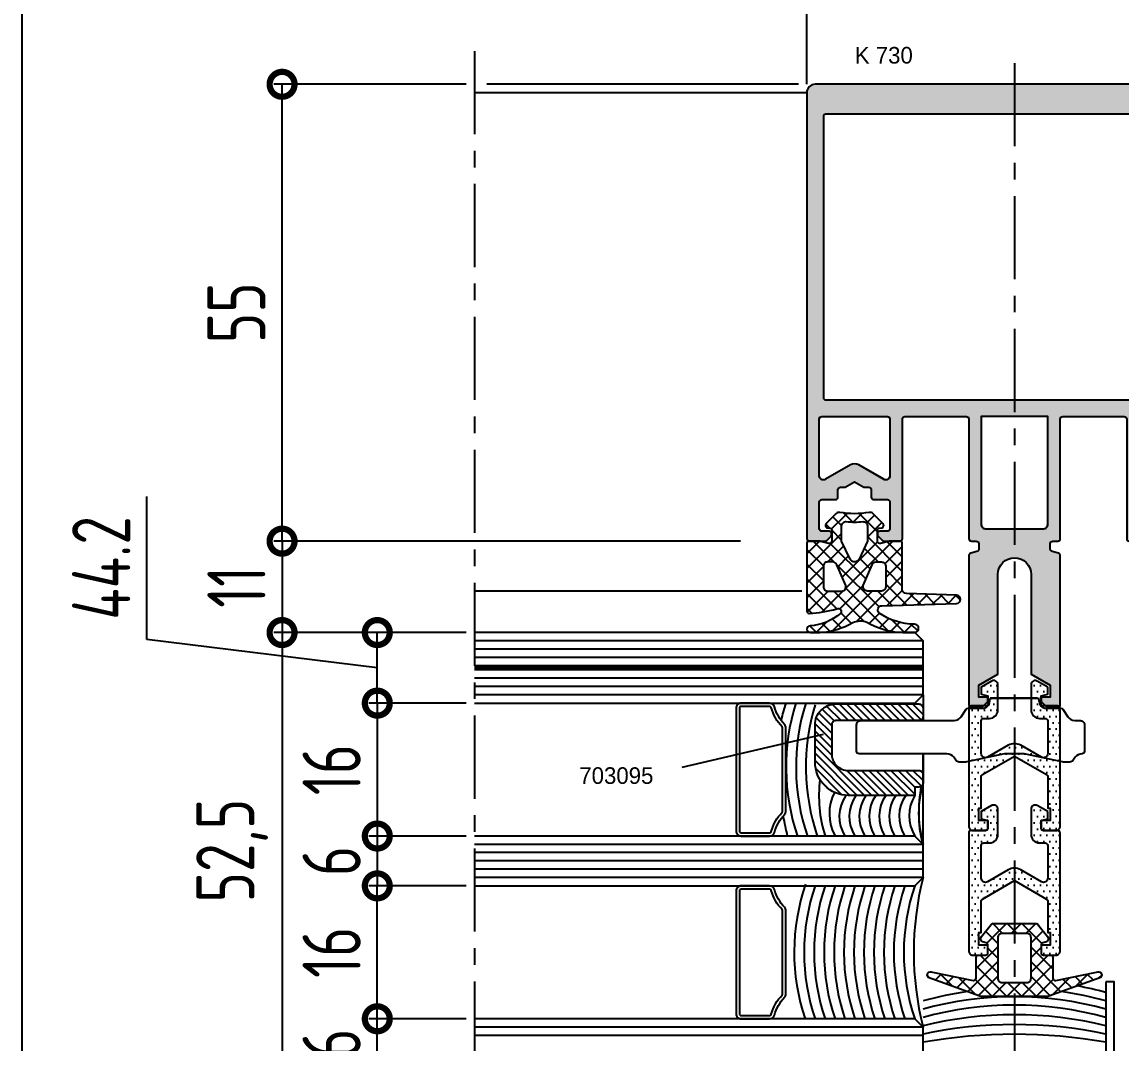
# Model space of a CAD drawing. Extents: x -207922 to -189609, y 24831 to 30124.
# Drawn here: x -207922.2 to -207789.8, y 28897.6 to 29020.5 of the extents above; entities that cross this region are included whole.
import ezdxf
from ezdxf.enums import TextEntityAlignment as Align

# ---------------------------------------------------------------- set-up
doc = ezdxf.new("R2010")
doc.units = 0
doc.header["$LTSCALE"] = 8
for name, pattern in [('CENTER', [2, 1.25, -0.25, 0.25, -0.25]), ('FOLIE', [1.6, 0.8, -0.8]), ('HIDDEN', [0.375, 0.25, -0.125])]:
    doc.linetypes.add(name, pattern=pattern)
doc.layers.get('0').update_dxf_attribs({"linetype": 'CONTINUOUS'})
doc.layers.get('DEFPOINTS').update_dxf_attribs({"linetype": 'CONTINUOUS'})
for name, color, linetype in [('ACCESSORI', 200, 'CONTINUOUS'), ('ASSI', 1, 'CENTER'), ('CONST35', 7, 'CONTINUOUS'), ('CONST50', 7, 'CONTINUOUS'), ('FILL', 253, 'CONTINUOUS'), ('FINE', 7, 'CONTINUOUS'), ('GOMMA', 3, 'CONTINUOUS'), ('GROSSA', 4, 'CONTINUOUS'), ('MARCHIO', 7, 'CONTINUOUS'), ('NASC', 7, 'HIDDEN'), ('QUOTE', 254, 'CONTINUOUS'), ('testo', 7, 'CONTINUOUS'), ('TRATTEGGI', 140, 'CONTINUOUS'), ('VETRO', 6, 'CONTINUOUS')]:
    doc.layers.add(name, color=color, linetype=linetype)
doc.styles.add('GEN1', font='geniso.shx', dxfattribs={"width": 0.8})
doc.dimstyles.new('LE2', dxfattribs={"dimscale": 2, "dimtxt": 3.5, "dimasz": 3, "dimexe": 0.5, "dimexo": 0.5, "dimgap": 1, "dimtad": 1, "dimdec": 1, "dimrnd": 0.05, "dimzin": 12, "dimtxsty": 'GEN1', "dimblk": 'DOTSMALL', "dimcen": -3, "dimclrd": 1, "dimclre": 1, "dimclrt": 2, "dimadec": 1, "dimazin": 0, "dimtfac": 1, "dimtdec": 1, "dimtmove": 0, "dimatfit": 3, "dimldrblk": 'DOTSMALL', "dimfxl": 1, "dimtvp": 4, "dimtolj": 1, "dimtzin": 12, "dimarcsym": 0})

# ---------------------------------------------------------------- blocks, each defined once
blk = doc.blocks.new('_DotSmall')
at = {"color": 0, "const_width": 0.5}
blk.add_lwpolyline([(-0.0625, 0, 1), (0.0625, 0, 1)], format="xyb", close=True, dxfattribs=at)
blk = doc.blocks.new('*D4')
at = {"color": 1, "lineweight": -2, "ltscale": 0.2, "transparency": 16777216}
for p, q in [((-207835.69, 28957.97), (-207891.88, 28957.97)), ((-207890.88, 28957.97), (-207890.88, 28946.97)), ((-207868.73, 28946.97), (-207891.88, 28946.97))]:
    blk.add_line(p, q, dxfattribs=at)
at = {"layer": 'DEFPOINTS', "color": 0, "ltscale": 0.2, "transparency": 16777216}
for p in [(-207834.69, 28957.97), (-207890.88, 28946.97), (-207867.73, 28946.97)]:
    blk.add_point(p, dxfattribs=at)
at = {"color": 1, "lineweight": -2, "ltscale": 0.2, "transparency": 16777216, "xscale": 6, "yscale": 6, "zscale": 6}
for p, rotation in [((-207890.88, 28957.97), 90), ((-207890.88, 28946.97), 270)]:
    blk.add_blockref('_DotSmall', p, dxfattribs=dict(at, rotation=rotation))
at = {"color": 2, "ltscale": 0.2, "transparency": 16777216, "insert": (-207896.38, 28952.47), "char_height": 7, "attachment_point": 5, "rotation": 90, "style": 'GEN1'}
blk.add_mtext('\\A1;11', dxfattribs=at)
blk = doc.blocks.new('*D5')
at = {"color": 1, "lineweight": -2, "ltscale": 0.2, "transparency": 16777216}
for p, q in [((-207868.73, 28946.97), (-207891.88, 28946.97)), ((-207890.88, 28946.97), (-207890.88, 28894.47)), ((-207868.73, 28894.47), (-207891.88, 28894.47))]:
    blk.add_line(p, q, dxfattribs=at)
at = {"layer": 'DEFPOINTS', "color": 0, "ltscale": 0.2, "transparency": 16777216}
for p in [(-207867.73, 28946.97), (-207890.88, 28894.47), (-207867.73, 28894.47)]:
    blk.add_point(p, dxfattribs=at)
at = {"color": 1, "lineweight": -2, "ltscale": 0.2, "transparency": 16777216, "xscale": 6, "yscale": 6, "zscale": 6}
for p, rotation in [((-207890.88, 28946.97), 90), ((-207890.88, 28894.47), 270)]:
    blk.add_blockref('_DotSmall', p, dxfattribs=dict(at, rotation=rotation))
at = {"color": 2, "ltscale": 0.2, "transparency": 16777216, "insert": (-207896.9, 28920.72), "char_height": 7, "attachment_point": 5, "rotation": 90, "style": 'GEN1'}
blk.add_mtext('\\A1;52,5', dxfattribs=at)
blk = doc.blocks.new('*D6')
at = {"color": 1, "lineweight": -2, "ltscale": 0.2, "transparency": 16777216}
for p, q in [((-207868.73, 28938.47), (-207880.42, 28938.47)), ((-207879.42, 28938.47), (-207879.42, 28922.47)), ((-207868.73, 28922.47), (-207880.42, 28922.47))]:
    blk.add_line(p, q, dxfattribs=at)
at = {"layer": 'DEFPOINTS', "color": 0, "ltscale": 0.2, "transparency": 16777216}
for p in [(-207867.73, 28938.47), (-207879.42, 28922.47), (-207867.73, 28922.47)]:
    blk.add_point(p, dxfattribs=at)
at = {"color": 1, "lineweight": -2, "ltscale": 0.2, "transparency": 16777216, "xscale": 6, "yscale": 6, "zscale": 6}
for p, rotation in [((-207879.42, 28938.47), 90), ((-207879.42, 28922.47), 270)]:
    blk.add_blockref('_DotSmall', p, dxfattribs=dict(at, rotation=rotation))
at = {"color": 2, "ltscale": 0.2, "transparency": 16777216, "insert": (-207884.92, 28930.47), "char_height": 7, "attachment_point": 5, "rotation": 90, "style": 'GEN1'}
blk.add_mtext('\\A1;16', dxfattribs=at)
blk = doc.blocks.new('*D7')
at = {"color": 1, "lineweight": -2, "ltscale": 0.2, "transparency": 16777216}
for p, q in [((-207868.73, 28922.47), (-207880.42, 28922.47)), ((-207879.42, 28922.47), (-207879.42, 28916.47)), ((-207868.73, 28916.47), (-207880.42, 28916.47))]:
    blk.add_line(p, q, dxfattribs=at)
at = {"layer": 'DEFPOINTS', "color": 0, "ltscale": 0.2, "transparency": 16777216}
for p in [(-207867.73, 28922.47), (-207879.42, 28916.47), (-207867.73, 28916.47)]:
    blk.add_point(p, dxfattribs=at)
at = {"color": 1, "lineweight": -2, "ltscale": 0.2, "transparency": 16777216, "xscale": 6, "yscale": 6, "zscale": 6}
for p, rotation in [((-207879.42, 28922.47), 90), ((-207879.42, 28916.47), 270)]:
    blk.add_blockref('_DotSmall', p, dxfattribs=dict(at, rotation=rotation))
at = {"color": 2, "ltscale": 0.2, "transparency": 16777216, "insert": (-207884.92, 28919.47), "char_height": 7, "attachment_point": 5, "rotation": 90, "style": 'GEN1'}
blk.add_mtext('\\A1;6', dxfattribs=at)
blk = doc.blocks.new('*D8')
at = {"color": 1, "lineweight": -2, "ltscale": 0.2, "transparency": 16777216}
for p, q in [((-207868.73, 28916.47), (-207880.42, 28916.47)), ((-207879.42, 28900.47), (-207879.42, 28916.47)), ((-207868.73, 28900.47), (-207880.42, 28900.47))]:
    blk.add_line(p, q, dxfattribs=at)
at = {"layer": 'DEFPOINTS', "color": 0, "ltscale": 0.2, "transparency": 16777216}
for p in [(-207879.42, 28916.47), (-207867.73, 28916.47), (-207867.73, 28900.47)]:
    blk.add_point(p, dxfattribs=at)
at = {"color": 1, "lineweight": -2, "ltscale": 0.2, "transparency": 16777216, "xscale": 6, "yscale": 6, "zscale": 6}
for p, rotation in [((-207879.42, 28916.47), 90), ((-207879.42, 28900.47), 270)]:
    blk.add_blockref('_DotSmall', p, dxfattribs=dict(at, rotation=rotation))
at = {"color": 2, "ltscale": 0.2, "transparency": 16777216, "insert": (-207884.92, 28908.47), "char_height": 7, "attachment_point": 5, "rotation": 90, "style": 'GEN1'}
blk.add_mtext('\\A1;16', dxfattribs=at)
blk = doc.blocks.new('*D9')
at = {"color": 1, "lineweight": -2, "ltscale": 0.2, "transparency": 16777216}
for p, q in [((-207868.73, 28900.47), (-207880.42, 28900.47)), ((-207879.42, 28894.47), (-207879.42, 28900.47)), ((-207868.73, 28894.47), (-207880.42, 28894.47))]:
    blk.add_line(p, q, dxfattribs=at)
at = {"layer": 'DEFPOINTS', "color": 0, "ltscale": 0.2, "transparency": 16777216}
for p in [(-207879.42, 28900.47), (-207867.73, 28900.47), (-207867.73, 28894.47)]:
    blk.add_point(p, dxfattribs=at)
at = {"color": 1, "lineweight": -2, "ltscale": 0.2, "transparency": 16777216, "xscale": 6, "yscale": 6, "zscale": 6}
for p, rotation in [((-207879.42, 28900.47), 90), ((-207879.42, 28894.47), 270)]:
    blk.add_blockref('_DotSmall', p, dxfattribs=dict(at, rotation=rotation))
at = {"color": 2, "ltscale": 0.2, "transparency": 16777216, "insert": (-207884.92, 28897.47), "char_height": 7, "attachment_point": 5, "rotation": 90, "style": 'GEN1'}
blk.add_mtext('\\A1;6', dxfattribs=at)
blk = doc.blocks.new('*D3')
at = {"color": 1, "lineweight": -2, "ltscale": 0.2, "transparency": 16777216}
for p, q in [((-207868.73, 29012.97), (-207891.88, 29012.97)), ((-207890.88, 28957.97), (-207890.88, 29012.97)), ((-207868.73, 28957.97), (-207891.88, 28957.97))]:
    blk.add_line(p, q, dxfattribs=at)
at = {"layer": 'DEFPOINTS', "color": 0, "ltscale": 0.2, "transparency": 16777216}
for p in [(-207890.88, 29012.97), (-207867.73, 29012.97), (-207867.73, 28957.97)]:
    blk.add_point(p, dxfattribs=at)
at = {"color": 1, "lineweight": -2, "ltscale": 0.2, "transparency": 16777216, "xscale": 6, "yscale": 6, "zscale": 6}
for p, rotation in [((-207890.88, 29012.97), 90), ((-207890.88, 28957.97), 270)]:
    blk.add_blockref('_DotSmall', p, dxfattribs=dict(at, rotation=rotation))
at = {"color": 2, "ltscale": 0.2, "transparency": 16777216, "insert": (-207896.38, 28985.47), "char_height": 7, "attachment_point": 5, "rotation": 90, "style": 'GEN1'}
blk.add_mtext('\\A1;55', dxfattribs=at)
blk = doc.blocks.new('*D22')
at = {"color": 1, "lineweight": -2, "ltscale": 0.2, "transparency": 16777216}
for p, q in [((-207907.15, 28946.14), (-207907.15, 28963.36)), ((-207879.42, 28938.47), (-207879.42, 28946.97)), ((-207879.42, 28942.72), (-207907.15, 28946.14)), ((-207868.73, 28938.47), (-207880.42, 28938.47))]:
    blk.add_line(p, q, dxfattribs=at)
at = {"layer": 'DEFPOINTS', "color": 0, "ltscale": 0.2, "transparency": 16777216}
for p in [(-207879.42, 28946.97), (-207879.42, 28946.97), (-207867.73, 28938.47)]:
    blk.add_point(p, dxfattribs=at)
at = {"color": 1, "lineweight": -2, "ltscale": 0.2, "transparency": 16777216, "xscale": 6, "yscale": 6, "zscale": 6}
for p, rotation in [((-207879.42, 28946.97), 90), ((-207879.42, 28938.47), 270)]:
    blk.add_blockref('_DotSmall', p, dxfattribs=dict(at, rotation=rotation))
at = {"color": 2, "ltscale": 0.2, "transparency": 16777216, "insert": (-207912.65, 28954.75), "char_height": 7, "attachment_point": 5, "rotation": 90, "style": 'GEN1'}
blk.add_mtext('\\A1;44.2', dxfattribs=at)
blk = doc.blocks.new('*D28')
at = {"color": 1, "lineweight": -2, "ltscale": 0.2, "transparency": 16777216}
for p, q in [((-207827.73, 29012.97), (-207827.73, 29030.94)), ((-207777.73, 29012.97), (-207777.73, 29030.94)), ((-207827.73, 29029.94), (-207777.73, 29029.94))]:
    blk.add_line(p, q, dxfattribs=at)
at = {"layer": 'DEFPOINTS', "color": 0, "ltscale": 0.2, "transparency": 16777216}
for p in [(-207777.73, 29029.94), (-207827.73, 29011.97), (-207777.73, 29011.97)]:
    blk.add_point(p, dxfattribs=at)
at = {"color": 1, "lineweight": -2, "ltscale": 0.2, "transparency": 16777216, "xscale": 6, "yscale": 6, "zscale": 6, "rotation": 180}
blk.add_blockref('_DotSmall', (-207827.73, 29029.94), dxfattribs=at)
at = {"color": 1, "lineweight": -2, "ltscale": 0.2, "transparency": 16777216, "xscale": 6, "yscale": 6, "zscale": 6}
blk.add_blockref('_DotSmall', (-207777.73, 29029.94), dxfattribs=at)
at = {"color": 2, "ltscale": 0.2, "transparency": 16777216, "insert": (-207802.73, 29035.44), "char_height": 7, "attachment_point": 5, "style": 'GEN1'}
blk.add_mtext('\\A1;50', dxfattribs=at)
blk = doc.blocks.new('ALUK K730')
at = {"layer": 'FILL'}
h = blk.add_hatch(color=256, dxfattribs=at)
h.paths.add_polyline_path([(85.51, 243.55, 0.414214), (85.21, 243.85), (83.34, 243.85, 0.198912), (83.12, 243.76), (82.6, 243.23, 0.232025), (82.51, 242.98, 0.451788), (82.81, 242.65), (83.71, 242.65, -0.414214), (84.01, 242.35), (84.01, 239.15, -0.414214), (83.71, 238.85), (82.06, 238.85, 0.414214), (81.76, 238.55), (81.76, 237.65, -0.414214), (81.46, 237.35), (80.9, 237.35), (79.76, 236.69), (78.63, 237.35), (78.06, 237.35, -0.414214), (77.76, 237.65), (77.76, 238.55, 0.414214), (77.46, 238.85), (75.81, 238.85, -0.414214), (75.51, 239.15), (75.51, 242.35, -0.414214), (75.81, 242.65), (76.71, 242.65, 0.451788), (77.01, 242.98, 0.232025), (76.92, 243.23), (76.4, 243.76, 0.198912), (76.19, 243.85), (74.31, 243.85, 0.414214), (74.01, 243.55), (74.01, 229.15, -0.414214), (73.71, 228.85), (66.31, 228.85, -0.414214), (66.01, 229.15), (66.01, 243.55, 0.414214), (65.71, 243.85), (65.11, 243.85, -0.414214), (64.81, 244.15), (64.81, 244.8, -0.339454), (65.03, 245.09), (65.79, 245.29, 0.339454), (66.01, 245.58), (66.01, 263.55, 0.414214), (65.71, 263.85), (64.41, 263.85), (63.71, 263.15), (63.71, 262.65), (64.81, 262.65), (64.81, 261.18), (62.51, 259.85), (62.51, 247.85, -1), (58.51, 247.85), (58.51, 259.85), (56.21, 261.18), (56.21, 262.65), (57.31, 262.65), (57.31, 263.15), (56.61, 263.85), (55.31, 263.85, 0.414214), (55.01, 263.55), (55.01, 245.58, 0.339454), (55.23, 245.29), (55.99, 245.09, -0.339454), (56.21, 244.8), (56.21, 244.65), (56.21, 244.15, -0.414214), (55.91, 243.85), (55.31, 243.85, 0.414214), (55.01, 243.55), (55.01, 229.15, -0.414214), (54.71, 228.85), (47.31, 228.85, -0.414214), (47.01, 229.15), (47.01, 243.55, 0.414214), (46.71, 243.85), (44.84, 243.85, 0.198912), (44.62, 243.76), (44.1, 243.23, 0.232025), (44.01, 242.98, 0.451788), (44.31, 242.65), (45.21, 242.65, -0.414214), (45.51, 242.35), (45.51, 239.15, -0.414214), (45.21, 238.85), (43.56, 238.85, 0.414214), (43.26, 238.55), (43.26, 237.65, -0.414214), (42.96, 237.35), (42.4, 237.35), (41.26, 236.69), (40.13, 237.35), (39.56, 237.35, -0.414214), (39.26, 237.65), (39.26, 238.55, 0.414214), (38.96, 238.85), (37.31, 238.85, -0.414214), (37.01, 239.15), (37.01, 242.35, -0.414214), (37.31, 242.65), (38.21, 242.65, 0.451788), (38.51, 242.98, 0.232025), (38.42, 243.23), (37.9, 243.76, 0.198912), (37.69, 243.85), (35.81, 243.85, 0.414214), (35.51, 243.55), (35.51, 189.85, 0.414214), (36.51, 188.85), (84.51, 188.85, 0.414214), (85.51, 189.85)])
h.paths.add_polyline_path([(83.21, 226.85, -0.414214), (83.51, 226.55), (83.51, 192.75, -0.414214), (83.21, 192.45), (37.81, 192.45, -0.414214), (37.51, 192.75), (37.51, 226.55, -0.414214), (37.81, 226.85)], flags=16)
h.paths.add_polyline_path([(64.51, 228.85), (56.51, 228.85), (56.51, 241.85, -0.414214), (57.01, 242.35), (64.01, 242.35, -0.414214), (64.51, 241.85)], flags=16)
h.paths.add_polyline_path([(75.51, 229.15), (75.51, 235.97, -0.57735), (76.26, 236.4), (79.26, 234.67, 0.267949), (80.26, 234.67), (83.26, 236.4, -0.57735), (84.01, 235.97), (84.01, 229.15, -0.414214), (83.71, 228.85), (75.81, 228.85, -0.414214)], flags=16)
h.paths.add_polyline_path([(45.51, 229.15, -0.414214), (45.21, 228.85), (37.31, 228.85, -0.414214), (37.01, 229.15), (37.01, 235.97, -0.57735), (37.76, 236.4), (40.76, 234.67, 0.267949), (41.76, 234.67), (44.76, 236.4, -0.57735), (45.51, 235.97)], flags=16)
at = {"layer": 'GROSSA'}
for points in [[(75.81, 242.65), (76.71, 242.65, 0.414214), (77.01, 242.95), (77.01, 243.02, 0.198912), (76.92, 243.23), (76.4, 243.76, 0.198912), (76.19, 243.85), (74.31, 243.85, 0.414214), (74.01, 243.55), (74.01, 229.15, -0.414214), (73.71, 228.85), (66.31, 228.85, -0.414214), (66.01, 229.15), (66.01, 243.55, 0.414214), (65.71, 243.85), (65.11, 243.85, -0.414214), (64.81, 244.15), (64.81, 244.8, -0.339454), (65.03, 245.09), (65.79, 245.29, 0.339454), (66.01, 245.58), (66.01, 263.55, 0.414214), (65.71, 263.85), (64.41, 263.85), (63.71, 263.15), (63.71, 262.65), (64.81, 262.65), (64.81, 261.18), (62.51, 259.85), (62.51, 247.85, -1), (58.51, 247.85), (58.51, 259.85), (56.21, 261.18), (56.21, 262.65), (57.31, 262.65), (57.31, 263.15), (56.61, 263.85), (55.31, 263.85, 0.414214), (55.01, 263.55), (55.01, 245.58, 0.339454), (55.23, 245.29), (55.99, 245.09, -0.339454), (56.21, 244.8), (56.21, 244.65), (56.21, 244.15, -0.414214), (55.91, 243.85), (55.31, 243.85, 0.414214), (55.01, 243.55), (55.01, 229.15, -0.414214), (54.71, 228.85), (47.31, 228.85, -0.414214), (47.01, 229.15), (47.01, 243.55, 0.414214), (46.71, 243.85), (44.84, 243.85, 0.198912), (44.62, 243.76), (44.1, 243.23, 0.198912), (44.01, 243.02), (44.01, 242.95, 0.414214), (44.31, 242.65), (45.21, 242.65, -0.414214), (45.51, 242.35), (45.51, 239.15, -0.414214), (45.21, 238.85), (43.56, 238.85, 0.414214), (43.26, 238.55), (43.26, 237.65, -0.414214), (42.96, 237.35), (42.4, 237.35), (41.26, 236.69), (40.13, 237.35), (39.56, 237.35, -0.414214), (39.26, 237.65), (39.26, 238.55, 0.414214), (38.96, 238.85), (37.31, 238.85, -0.414214), (37.01, 239.15), (37.01, 242.35, -0.414214), (37.31, 242.65), (38.21, 242.65, 0.414214), (38.51, 242.95), (38.51, 243.02, 0.198912), (38.42, 243.23), (37.9, 243.76, 0.198912), (37.69, 243.85), (35.81, 243.85, 0.414214), (35.51, 243.55), (35.51, 189.85, 0.414214), (36.51, 188.85), (84.51, 188.85, 0.414214), (85.51, 189.85), (85.51, 243.55, 0.414214), (85.21, 243.85), (83.34, 243.85, 0.198912), (83.12, 243.76), (82.6, 243.23, 0.198912), (82.51, 243.02), (82.51, 242.95, 0.414214), (82.81, 242.65), (83.71, 242.65, -0.414214), (84.01, 242.35), (84.01, 239.15, -0.414214), (83.71, 238.85), (82.06, 238.85, 0.414214), (81.76, 238.55), (81.76, 237.65, -0.414214), (81.46, 237.35), (80.9, 237.35), (79.76, 236.69), (78.63, 237.35), (78.06, 237.35, -0.414214), (77.76, 237.65), (77.76, 238.55, 0.414214), (77.46, 238.85), (75.81, 238.85, -0.414214), (75.51, 239.15), (75.51, 242.35, -0.414214)], [(56.51, 241.85), (56.51, 228.85), (64.51, 228.85), (64.51, 241.85, 0.414214), (64.01, 242.35), (57.01, 242.35, 0.414214)], [(41.76, 234.67, -0.267949), (40.76, 234.67), (37.76, 236.4, 0.57735), (37.01, 235.97), (37.01, 229.15, 0.414214), (37.31, 228.85), (45.21, 228.85, 0.414214), (45.51, 229.15), (45.51, 235.97, 0.57735), (44.76, 236.4)], [(84.01, 235.97), (84.01, 229.15, -0.414214), (83.71, 228.85), (75.81, 228.85, -0.414214), (75.51, 229.15), (75.51, 235.97, -0.57735), (76.26, 236.4), (79.26, 234.67, 0.267949), (80.26, 234.67), (83.26, 236.4, -0.57735)], [(83.51, 226.55, 0.414214), (83.21, 226.85), (37.81, 226.85, 0.414214), (37.51, 226.55), (37.51, 192.75, 0.414214), (37.81, 192.45), (83.21, 192.45, 0.414214), (83.51, 192.75)]]:
    blk.add_lwpolyline(points, format="xyb", close=True, dxfattribs=at)

msp = doc.modelspace()

# ---------------------------------------------------------------- hatches: boundary and pattern name
at = {"layer": 'FILL'}
h = msp.add_hatch(dxfattribs=at)
h.set_pattern_fill('ANSI37', color=137, scale=10, style=0)
h.set_pattern_definition([(45, (-207971.5386, 28726.0243), (-0.8838835, 0.8838835), []), (135, (-207971.5386, 28726.0243), (-0.8838835, -0.8838835), [])])
h.paths.add_polyline_path([(-207809.71, 28951.47), (-207815.74, 28951.66, -0.405243), (-207816.23, 28952.16), (-207816.23, 28957.67, 0.414214), (-207816.53, 28957.97), (-207817.77, 28957.97), (-207818.85, 28957.68, -0.493145), (-207819.23, 28957.97), (-207819.23, 28959.35, -0.388879), (-207819.04, 28959.55), (-207818.75, 28959.57, 0.63707), (-207818.56, 28960.09), (-207819.77, 28961.29, 0.24542), (-207820.21, 28961.43, -0.08886), (-207823.74, 28961.43, 0.24542), (-207824.18, 28961.29), (-207825.39, 28960.09, 0.63707), (-207825.2, 28959.57), (-207824.91, 28959.55, -0.388879), (-207824.73, 28959.35), (-207824.73, 28957.97, -0.493145), (-207825.1, 28957.68), (-207826.15, 28957.96, 0.065543), (-207826.22, 28957.97), (-207827.43, 28957.97, 0.414214), (-207827.73, 28957.67), (-207827.73, 28949.58, 0.414214), (-207827.43, 28949.28, 0.053127), (-207824.12, 28949.82, -0.790488), (-207823.64, 28949.31, -0.167063), (-207827.38, 28947.77, 0.938571), (-207827.33, 28946.97), (-207826.62, 28946.97, 0.117657), (-207822.64, 28947.94), (-207822.18, 28948.16, -0.221838), (-207820.49, 28948.22), (-207820.07, 28947.97, 0.100193), (-207816.16, 28946.97), (-207814.76, 28946.97, 0.98855), (-207814.75, 28947.97, -0.149453), (-207819.01, 28949.32, -0.675619), (-207818.69, 28950.2), (-207809.71, 28950.47, 0.969739)])
h.paths.add_polyline_path([(-207820.92, 28952.62), (-207819.84, 28955.12, -0.32883), (-207819.36, 28955.47), (-207818.73, 28955.47, -0.414214), (-207818.23, 28954.97), (-207818.23, 28952.47, -0.414214), (-207818.73, 28951.97), (-207820.44, 28951.97, -0.505083)], flags=16)
h.paths.add_polyline_path([(-207823.51, 28951.97), (-207825.23, 28951.97, -0.414214), (-207825.73, 28952.47), (-207825.73, 28954.97, -0.414214), (-207825.23, 28955.47), (-207824.59, 28955.47, -0.32883), (-207824.11, 28955.12), (-207823.03, 28952.62, -0.505083)], flags=16)
h.paths.add_polyline_path([(-207822.52, 28955.81), (-207823.53, 28957.97), (-207823.53, 28959.82, -0.441009), (-207822.98, 28960.32, 0.045337), (-207820.97, 28960.32, -0.441009), (-207820.43, 28959.82), (-207820.43, 28957.97), (-207821.43, 28955.81, -0.63707)], flags=16)
h = msp.add_hatch(dxfattribs=at)
h.set_pattern_fill('DOTS', color=2, scale=12, style=0)
h.set_pattern_definition([(360, (-207949.5887, 29081.61035), (0.375, 0.75), [0, -0.75])])
edge = h.paths.add_edge_path()
edge.add_line((-207798.73, 28940.41), (-207799.98, 28941.13))
edge.add_arc((-207800.23, 28940.7), 0.5, 60, 180)
edge.add_line((-207800.73, 28940.7), (-207800.73, 28937.64))
edge.add_arc((-207799.73, 28937.64), 1, 180, 270)
edge.add_line((-207799.73, 28936.64), (-207799.03, 28936.64))
edge.add_arc((-207799.03, 28936.34), 0.3, 0, 90, ccw=False)
edge.add_line((-207798.73, 28936.34), (-207798.73, 28932.39))
edge.add_arc((-207799.23, 28932.39), 0.5, -120, 0, ccw=False)
edge.add_line((-207799.48, 28931.96), (-207801.98, 28933.4))
edge.add_arc((-207802.73, 28932.1), 1.5, 60, 120)
edge.add_line((-207803.48, 28933.4), (-207805.98, 28931.96))
edge.add_arc((-207806.23, 28932.39), 0.5, 180, 300, ccw=False)
edge.add_line((-207806.73, 28932.39), (-207806.73, 28936.34))
edge.add_arc((-207806.43, 28936.34), 0.3, 90, 180, ccw=False)
edge.add_line((-207806.43, 28936.64), (-207805.73, 28936.64))
edge.add_arc((-207805.73, 28937.64), 1, 270, 360)
edge.add_line((-207804.73, 28937.64), (-207804.73, 28940.7))
edge.add_arc((-207805.23, 28940.7), 0.5, 0, 120)
edge.add_line((-207805.48, 28941.13), (-207806.73, 28940.41))
edge.add_line((-207806.73, 28940.41), (-207806.73, 28939.55))
edge.add_line((-207806.73, 28939.55), (-207805.93, 28939.34))
edge.add_line((-207805.93, 28939.34), (-207805.93, 28938.44))
edge.add_arc((-207806.23, 28938.44), 0.3, -90, 0, ccw=False)
edge.add_line((-207806.23, 28938.14), (-207807.93, 28938.14))
edge.add_arc((-207807.93, 28937.84), 0.3, 90, 180)
edge.add_line((-207808.23, 28937.84), (-207808.23, 28923.64))
edge.add_arc((-207807.73, 28923.64), 0.5, 180, 270)
edge.add_line((-207807.73, 28923.14), (-207806.23, 28923.14))
edge.add_arc((-207806.23, 28923.44), 0.3, 270, 360)
edge.add_line((-207805.93, 28923.44), (-207805.93, 28924.34))
edge.add_line((-207805.93, 28924.34), (-207807.03, 28924.34))
edge.add_line((-207807.03, 28924.34), (-207807.03, 28925.84))
edge.add_line((-207807.03, 28925.84), (-207806.73, 28925.84))
edge.add_line((-207806.73, 28925.84), (-207806.73, 28929.62))
edge.add_arc((-207806.43, 28929.62), 0.3, 120, 180, ccw=False)
edge.add_line((-207806.58, 28929.88), (-207802.73, 28932.1))
edge.add_line((-207802.73, 28932.1), (-207798.88, 28929.88))
edge.add_arc((-207799.03, 28929.62), 0.3, 0, 60, ccw=False)
edge.add_line((-207798.73, 28929.62), (-207798.73, 28925.84))
edge.add_line((-207798.73, 28925.84), (-207798.43, 28925.84))
edge.add_line((-207798.43, 28925.84), (-207798.43, 28924.34))
edge.add_line((-207798.43, 28924.34), (-207799.53, 28924.34))
edge.add_line((-207799.53, 28924.34), (-207799.53, 28923.44))
edge.add_arc((-207799.23, 28923.44), 0.3, 180, 270)
edge.add_line((-207799.23, 28923.14), (-207797.73, 28923.14))
edge.add_arc((-207797.73, 28923.64), 0.5, 270, 360)
edge.add_line((-207797.23, 28923.64), (-207797.23, 28937.84))
edge.add_arc((-207797.53, 28937.84), 0.3, 0, 90)
edge.add_line((-207797.53, 28938.14), (-207799.23, 28938.14))
edge.add_arc((-207799.23, 28938.44), 0.3, 180, 270, ccw=False)
edge.add_line((-207799.53, 28938.44), (-207799.53, 28939.34))
edge.add_line((-207799.53, 28939.34), (-207798.73, 28939.55))
edge.add_line((-207798.73, 28939.55), (-207798.73, 28940.41))
h = msp.add_hatch(dxfattribs=at)
h.set_pattern_fill('DOTS', color=2, scale=12, style=0)
h.set_pattern_definition([(360, (-207949.5887, 29066.56675), (0.375, 0.75), [0, -0.75])])
edge = h.paths.add_edge_path()
edge.add_line((-207798.73, 28925.41), (-207799.98, 28926.13))
edge.add_arc((-207800.23, 28925.7), 0.5, 60, 180)
edge.add_line((-207800.73, 28925.7), (-207800.73, 28922.64))
edge.add_arc((-207799.73, 28922.64), 1, 180, 270)
edge.add_line((-207799.73, 28921.64), (-207799.03, 28921.64))
edge.add_arc((-207799.03, 28921.34), 0.3, 0, 90, ccw=False)
edge.add_line((-207798.73, 28921.34), (-207798.73, 28917.39))
edge.add_arc((-207799.23, 28917.39), 0.5, -120, 0, ccw=False)
edge.add_line((-207799.48, 28916.96), (-207801.98, 28918.4))
edge.add_arc((-207802.73, 28917.1), 1.5, 60, 120)
edge.add_line((-207803.48, 28918.4), (-207805.98, 28916.96))
edge.add_arc((-207806.23, 28917.39), 0.5, 180, 300, ccw=False)
edge.add_line((-207806.73, 28917.39), (-207806.73, 28921.34))
edge.add_arc((-207806.43, 28921.34), 0.3, 90, 180, ccw=False)
edge.add_line((-207806.43, 28921.64), (-207805.73, 28921.64))
edge.add_arc((-207805.73, 28922.64), 1, 270, 360)
edge.add_line((-207804.73, 28922.64), (-207804.73, 28925.7))
edge.add_arc((-207805.23, 28925.7), 0.5, 0, 120)
edge.add_line((-207805.48, 28926.13), (-207806.73, 28925.41))
edge.add_line((-207806.73, 28925.41), (-207806.73, 28924.55))
edge.add_line((-207806.73, 28924.55), (-207805.93, 28924.34))
edge.add_line((-207805.93, 28924.34), (-207805.93, 28923.44))
edge.add_arc((-207806.23, 28923.44), 0.3, -90, 0, ccw=False)
edge.add_line((-207806.23, 28923.14), (-207807.93, 28923.14))
edge.add_arc((-207807.93, 28922.84), 0.3, 90, 180)
edge.add_line((-207808.23, 28922.84), (-207808.23, 28908.64))
edge.add_arc((-207807.73, 28908.64), 0.5, 180, 270)
edge.add_line((-207807.73, 28908.14), (-207806.23, 28908.14))
edge.add_arc((-207806.23, 28908.44), 0.3, 270, 360)
edge.add_line((-207805.93, 28908.44), (-207805.93, 28909.34))
edge.add_line((-207805.93, 28909.34), (-207807.03, 28909.34))
edge.add_line((-207807.03, 28909.34), (-207807.03, 28910.84))
edge.add_line((-207807.03, 28910.84), (-207806.73, 28910.84))
edge.add_line((-207806.73, 28910.84), (-207806.73, 28914.62))
edge.add_arc((-207806.43, 28914.62), 0.3, 120, 180, ccw=False)
edge.add_line((-207806.58, 28914.88), (-207802.73, 28917.1))
edge.add_line((-207802.73, 28917.1), (-207798.88, 28914.88))
edge.add_arc((-207799.03, 28914.62), 0.3, 0, 60, ccw=False)
edge.add_line((-207798.73, 28914.62), (-207798.73, 28910.84))
edge.add_line((-207798.73, 28910.84), (-207798.43, 28910.84))
edge.add_line((-207798.43, 28910.84), (-207798.43, 28909.34))
edge.add_line((-207798.43, 28909.34), (-207799.53, 28909.34))
edge.add_line((-207799.53, 28909.34), (-207799.53, 28908.44))
edge.add_arc((-207799.23, 28908.44), 0.3, 180, 270)
edge.add_line((-207799.23, 28908.14), (-207797.73, 28908.14))
edge.add_arc((-207797.73, 28908.64), 0.5, 270, 360)
edge.add_line((-207797.23, 28908.64), (-207797.23, 28922.84))
edge.add_arc((-207797.53, 28922.84), 0.3, 0, 90)
edge.add_line((-207797.53, 28923.14), (-207799.23, 28923.14))
edge.add_arc((-207799.23, 28923.44), 0.3, 180, 270, ccw=False)
edge.add_line((-207799.53, 28923.44), (-207799.53, 28924.34))
edge.add_line((-207799.53, 28924.34), (-207798.73, 28924.55))
edge.add_line((-207798.73, 28924.55), (-207798.73, 28925.41))
h = msp.add_hatch(dxfattribs=at)
h.set_pattern_fill('ANSI37', color=137, scale=10, style=0)
h.set_pattern_definition([(45, (-207886.7301, 28834.2121), (-0.883883, 0.883883), []), (135, (-207886.7301, 28834.2121), (-0.883883, -0.883883), [])])
edge = h.paths.add_edge_path(flags=16)
edge.add_arc((-207801.23, 28905.33), 0.5, 270, 360)
edge.add_line((-207800.73, 28905.33), (-207800.73, 28910.25))
edge.add_arc((-207801.23, 28910.25), 0.5, 0, 90)
edge.add_line((-207801.23, 28910.75), (-207804.23, 28910.75))
edge.add_arc((-207804.23, 28910.25), 0.5, 90, 180)
edge.add_line((-207804.73, 28910.25), (-207804.73, 28905.33))
edge.add_arc((-207804.23, 28905.33), 0.5, 180, 270)
edge.add_line((-207804.23, 28904.83), (-207801.23, 28904.83))
edge = h.paths.add_edge_path()
edge.add_line((-207806.13, 28909.6), (-207806.56, 28909.75))
edge.add_arc((-207806.47, 28910.03), 0.3, 180, 251.3373, ccw=False)
edge.add_line((-207806.77, 28910.03), (-207806.77, 28910.19))
edge.add_arc((-207806.47, 28910.19), 0.3, 140.4399, 180, ccw=False)
edge.add_line((-207806.7, 28910.38), (-207805.55, 28911.83))
edge.add_arc((-207805.32, 28911.64), 0.3, 90, 140.4399, ccw=False)
edge.add_line((-207805.32, 28911.94), (-207800.13, 28911.94))
edge.add_arc((-207800.13, 28911.64), 0.3, 39.5601, 90, ccw=False)
edge.add_line((-207799.9, 28911.83), (-207798.76, 28910.38))
edge.add_arc((-207798.99, 28910.19), 0.3, 0, 39.5601, ccw=False)
edge.add_line((-207798.69, 28910.19), (-207798.69, 28910.03))
edge.add_arc((-207798.99, 28910.03), 0.3, -71.3373, 0, ccw=False)
edge.add_line((-207798.89, 28909.75), (-207799.32, 28909.6))
edge.add_arc((-207799.23, 28909.32), 0.3, 108.6627, 180)
edge.add_line((-207799.53, 28909.32), (-207799.53, 28908.44))
edge.add_arc((-207799.23, 28908.44), 0.3, 180, 270)
edge.add_line((-207799.23, 28908.14), (-207798.42, 28908.14))
edge.add_arc((-207798.42, 28907.84), 0.3, 0, 90, ccw=False)
edge.add_line((-207798.12, 28907.84), (-207798.12, 28905.38))
edge.add_arc((-207797.82, 28905.38), 0.3, 180, 281.2777)
edge.add_line((-207797.76, 28905.09), (-207792.85, 28906.07))
edge.add_arc((-207792.63, 28905.74), 0.4, -47.1658, 123.8174, ccw=False)
edge.add_line((-207792.35, 28905.44), (-207798.58, 28903.2))
edge.add_arc((-207798.92, 28904.14), 1, 270, 289.8318, ccw=False)
edge.add_line((-207798.92, 28903.14), (-207806.54, 28903.14))
edge.add_arc((-207806.54, 28904.14), 1, 250.1682, 270, ccw=False)
edge.add_line((-207806.88, 28903.2), (-207813.1, 28905.44))
edge.add_arc((-207812.83, 28905.74), 0.4, 56.1826, 227.1658, ccw=False)
edge.add_line((-207812.6, 28906.07), (-207807.7, 28905.09))
edge.add_arc((-207807.64, 28905.38), 0.3, 258.7223, 360)
edge.add_line((-207807.34, 28905.38), (-207807.34, 28907.84))
edge.add_arc((-207807.04, 28907.84), 0.3, 90, 180, ccw=False)
edge.add_line((-207807.04, 28908.14), (-207806.23, 28908.14))
edge.add_arc((-207806.23, 28908.44), 0.3, 270, 360)
edge.add_line((-207805.93, 28908.44), (-207805.93, 28909.32))
edge.add_arc((-207806.23, 28909.32), 0.3, 360, 431.3373)
at = {"layer": 'TRATTEGGI'}
h = msp.add_hatch(dxfattribs=at)
h.set_pattern_fill('ANSI31', color=256, scale=5, angle=90, style=0)
h.set_pattern_definition([(315, (-207595.3747, 29121.803), (0.4419417, 0.4419417), [])])
h.paths.add_polyline_path([(-207822.73, 28930.37, -0.414214), (-207824.73, 28932.37), (-207824.73, 28935.87, -0.414214), (-207824.23, 28936.37), (-207814.23, 28936.37, 0.414214), (-207813.73, 28936.87), (-207813.73, 28937.87, 0.414214), (-207814.23, 28938.37), (-207824.23, 28938.37, 0.414214), (-207826.73, 28935.87), (-207826.73, 28931.37, 0.414214), (-207822.73, 28927.37), (-207814.73, 28927.37), (-207814.73, 28928.37), (-207814.23, 28928.37, 0.414214), (-207813.73, 28928.87), (-207813.73, 28929.87, 0.414214), (-207814.23, 28930.37)])

# ---------------------------------------------------------------- linework, layer by layer
at = {"layer": 'ACCESSORI'}
msp.add_lwpolyline([(-207813.73, 28932.37), (-207813.73, 28928.87, -0.414214), (-207814.23, 28928.37), (-207814.73, 28928.37), (-207814.73, 28927.37), (-207822.73, 28927.37, -0.414214), (-207826.73, 28931.37), (-207826.73, 28935.87, -0.414214), (-207824.23, 28938.37), (-207814.23, 28938.37, -0.414214), (-207813.73, 28937.87), (-207813.73, 28936.87, -0.414214), (-207814.23, 28936.37), (-207824.23, 28936.37, 0.414214), (-207824.73, 28935.87), (-207824.73, 28932.37, 0.414214), (-207822.73, 28930.37), (-207814.23, 28930.37, -0.414214), (-207813.73, 28929.87)], format="xyb", dxfattribs=at)
at = {"layer": 'ASSI'}
for p, q in [((-207867.73, 29016.97), (-207867.73, 28886.37)), ((-207802.73, 29015.52), (-207802.73, 28886.47))]:
    msp.add_line(p, q, dxfattribs=at)
at = {"layer": 'CONST35', "color": 4, "linetype": 'FOLIE', "const_width": 0.5, "flags": 128}
msp.add_lwpolyline([(-207867.73, 28942.72), (-207813.73, 28942.72)], dxfattribs=at)
at = {"layer": 'CONST35', "ltscale": 0.2}
for points in [[(-207867.73, 28942.97), (-207813.73, 28942.97)], [(-207813.73, 28942.47), (-207867.73, 28942.47)]]:
    msp.add_lwpolyline(points, dxfattribs=at)
at = {"layer": 'CONST50', "ltscale": 0.2}
msp.add_lwpolyline([(-207791.72, 28904.92), (-207791.72, 28895.21, 0.414214), (-207790.72, 28894.21), (-207774.73, 28894.21, 0.414214), (-207773.73, 28895.21), (-207773.73, 28951.31), (-207774.73, 28951.31), (-207774.73, 28895.21), (-207790.72, 28895.21), (-207790.72, 28904.92)], format="xyb", close=True, dxfattribs=at)
at = {"layer": 'FINE'}
for p, q in [((-207867.73, 29011.97), (-207827.73, 29011.97)), ((-207813.73, 28921.47), (-207813.73, 28932.37)), ((-207813.73, 28921.47), (-207813.73, 28932.37))]:
    msp.add_line(p, q, dxfattribs=at)
at = {"layer": 'FINE', "color": 2}
msp.add_lwpolyline([(-207800.73, 28939.07), (-207804.73, 28939.07)], dxfattribs=at)
at = {"layer": 'FINE'}
for centre, radius, start, end in [((-207806.99, 28931.02), 24.43, 162.2369, 167.2783), ((-207804.23, 28930.78), 25.99, 162.7823, 198.6328), ((-207803.03, 28930.78), 25.99, 162.7823, 198.6328), ((-207801.81, 28930.78), 26.02, 163.2657, 198.625), ((-207810.01, 28927.3), 16.25, 172.9778, 197.2708), ((-207800.61, 28925.11), 13.65, 163.9959, 195.2506), ((-207798.97, 28925.43), 15.28, 168.5916, 195.0269), ((-207819.46, 28925.15), 5.55, 152.2864, 208.7736), ((-207819.34, 28924.84), 4.47, 145.5048, 212.003), ((-207818.14, 28924.84), 4.47, 145.5048, 212.003), ((-207816.94, 28924.84), 4.47, 145.5048, 212.003), ((-207815.74, 28924.84), 4.47, 145.5048, 212.003), ((-207814.54, 28924.84), 4.47, 145.5048, 212.003), ((-207813.34, 28924.84), 4.47, 145.5048, 212.003), ((-207812.14, 28924.84), 4.47, 145.5048, 212.003), ((-207810.57, 28924.92), 4.82, 149.4844, 210.5156), ((-207782.11, 28933.94), 49.31, 190.6097, 193.4484), ((-207804.4, 28908.48), 24.85, 160.7521, 198.8014), ((-207803.2, 28908.47), 24.85, 161.219, 198.781), ((-207802, 28908.47), 24.85, 161.219, 198.781), ((-207800.8, 28908.47), 24.85, 161.219, 198.781), ((-207799.6, 28908.47), 24.85, 161.219, 198.781), ((-207798.4, 28908.47), 24.85, 161.219, 198.781), ((-207797.2, 28908.47), 24.85, 161.219, 198.781), ((-207796, 28908.47), 24.85, 161.219, 198.781), ((-207794.8, 28908.47), 24.85, 161.219, 198.781), ((-207793.6, 28908.47), 24.85, 161.219, 198.781), ((-207792.4, 28908.47), 24.85, 161.219, 198.781), ((-207791.2, 28908.47), 24.85, 161.219, 198.781), ((-207778.64, 28908.47), 36.22, 165.6129, 194.3871)]:
    msp.add_arc(centre, radius, start, end, dxfattribs=at)
at = {"layer": 'GOMMA'}
for points in [[(-207819.77, 28961.29, 0.24542), (-207820.21, 28961.43, -0.08886), (-207823.74, 28961.43, 0.24542), (-207824.18, 28961.29), (-207825.39, 28960.09, 0.63707), (-207825.2, 28959.57), (-207824.91, 28959.55, -0.388879), (-207824.73, 28959.35), (-207824.73, 28957.97, -0.493145), (-207825.1, 28957.68), (-207826.15, 28957.96, 0.065543), (-207826.22, 28957.97), (-207827.43, 28957.97, 0.414214), (-207827.73, 28957.67), (-207827.73, 28949.58, 0.414214), (-207827.43, 28949.28, 0.053127), (-207824.12, 28949.82, -0.790488), (-207823.64, 28949.31, -0.164969), (-207827.33, 28947.77, 1), (-207827.33, 28946.97), (-207826.68, 28946.97, 0.119467), (-207822.64, 28947.94), (-207822.18, 28948.16, -0.221838), (-207820.49, 28948.22), (-207820.07, 28947.97, 0.100193), (-207816.16, 28946.97), (-207814.76, 28946.97, 1), (-207814.76, 28947.97, -0.149068), (-207819.01, 28949.32, -0.675656), (-207818.69, 28950.2), (-207809.71, 28950.47, 0.969739), (-207809.71, 28951.47), (-207815.74, 28951.66, -0.405243), (-207816.23, 28952.16), (-207816.23, 28957.67, 0.414214), (-207816.53, 28957.97), (-207817.77, 28957.97), (-207818.85, 28957.68, -0.493145), (-207819.23, 28957.97), (-207819.23, 28959.35, -0.388879), (-207819.04, 28959.55), (-207818.75, 28959.57, 0.63707), (-207818.56, 28960.09)], [(-207822.98, 28960.32, 0.045337), (-207820.97, 28960.32, -0.441009), (-207820.43, 28959.82), (-207820.43, 28957.97), (-207821.43, 28955.81, -0.63707), (-207822.52, 28955.81), (-207823.53, 28957.97), (-207823.53, 28959.82, -0.441009)], [(-207824.59, 28955.47), (-207825.23, 28955.47, 0.414214), (-207825.73, 28954.97), (-207825.73, 28952.47, 0.414214), (-207825.23, 28951.97), (-207823.51, 28951.97, 0.505083), (-207823.03, 28952.62), (-207824.11, 28955.12, 0.32883)], [(-207819.36, 28955.47), (-207818.73, 28955.47, -0.414214), (-207818.23, 28954.97), (-207818.23, 28952.47, -0.414214), (-207818.73, 28951.97), (-207820.44, 28951.97, -0.505083), (-207820.92, 28952.62), (-207819.84, 28955.12, -0.32883)], [(-207798.73, 28940.41), (-207799.98, 28941.13, 0.57735), (-207800.73, 28940.7), (-207800.73, 28937.64, 0.414214), (-207799.73, 28936.64), (-207799.03, 28936.64, -0.414214), (-207798.73, 28936.34), (-207798.73, 28932.39, -0.57735), (-207799.48, 28931.96), (-207801.98, 28933.4, 0.267949), (-207803.48, 28933.4), (-207805.98, 28931.96, -0.57735), (-207806.73, 28932.39), (-207806.73, 28936.34, -0.414214), (-207806.43, 28936.64), (-207805.73, 28936.64, 0.414214), (-207804.73, 28937.64), (-207804.73, 28940.7, 0.57735), (-207805.48, 28941.13), (-207806.73, 28940.41), (-207806.73, 28939.55), (-207805.93, 28939.34), (-207805.93, 28938.44, -0.414214), (-207806.23, 28938.14), (-207807.93, 28938.14, 0.414214), (-207808.23, 28937.84), (-207808.23, 28923.64, 0.414214), (-207807.73, 28923.14), (-207806.23, 28923.14, 0.414214), (-207805.93, 28923.44), (-207805.93, 28924.34), (-207807.03, 28924.34), (-207807.03, 28925.84), (-207806.73, 28925.84), (-207806.73, 28929.62, -0.267949), (-207806.58, 28929.88), (-207802.73, 28932.1), (-207798.88, 28929.88, -0.267949), (-207798.73, 28929.62), (-207798.73, 28925.84), (-207798.43, 28925.84), (-207798.43, 28924.34), (-207799.53, 28924.34), (-207799.53, 28923.44, 0.414214), (-207799.23, 28923.14), (-207797.73, 28923.14, 0.414214), (-207797.23, 28923.64), (-207797.23, 28937.84, 0.414214), (-207797.53, 28938.14), (-207799.23, 28938.14, -0.414214), (-207799.53, 28938.44), (-207799.53, 28939.34), (-207798.73, 28939.55)], [(-207798.73, 28925.41), (-207799.98, 28926.13, 0.57735), (-207800.73, 28925.7), (-207800.73, 28922.64, 0.414214), (-207799.73, 28921.64), (-207799.03, 28921.64, -0.414214), (-207798.73, 28921.34), (-207798.73, 28917.39, -0.57735), (-207799.48, 28916.96), (-207801.98, 28918.4, 0.267949), (-207803.48, 28918.4), (-207805.98, 28916.96, -0.57735), (-207806.73, 28917.39), (-207806.73, 28921.34, -0.414214), (-207806.43, 28921.64), (-207805.73, 28921.64, 0.414214), (-207804.73, 28922.64), (-207804.73, 28925.7, 0.57735), (-207805.48, 28926.13), (-207806.73, 28925.41), (-207806.73, 28924.55), (-207805.93, 28924.34), (-207805.93, 28923.44, -0.414214), (-207806.23, 28923.14), (-207807.93, 28923.14, 0.414214), (-207808.23, 28922.84), (-207808.23, 28908.64, 0.414214), (-207807.73, 28908.14), (-207806.23, 28908.14, 0.414214), (-207805.93, 28908.44), (-207805.93, 28909.34), (-207807.03, 28909.34), (-207807.03, 28910.84), (-207806.73, 28910.84), (-207806.73, 28914.62, -0.267949), (-207806.58, 28914.88), (-207802.73, 28917.1), (-207798.88, 28914.88, -0.267949), (-207798.73, 28914.62), (-207798.73, 28910.84), (-207798.43, 28910.84), (-207798.43, 28909.34), (-207799.53, 28909.34), (-207799.53, 28908.44, 0.414214), (-207799.23, 28908.14), (-207797.73, 28908.14, 0.414214), (-207797.23, 28908.64), (-207797.23, 28922.84, 0.414214), (-207797.53, 28923.14), (-207799.23, 28923.14, -0.414214), (-207799.53, 28923.44), (-207799.53, 28924.34), (-207798.73, 28924.55)], [(-207806.13, 28909.6), (-207806.56, 28909.75, -0.321726), (-207806.77, 28910.03), (-207806.77, 28910.19, -0.174348), (-207806.7, 28910.38), (-207805.55, 28911.83, -0.223709), (-207805.32, 28911.94), (-207800.13, 28911.94, -0.223709), (-207799.9, 28911.83), (-207798.76, 28910.38, -0.174348), (-207798.69, 28910.19), (-207798.69, 28910.03, -0.321726), (-207798.89, 28909.75), (-207799.32, 28909.6, 0.321726), (-207799.53, 28909.32), (-207799.53, 28908.44, 0.414214), (-207799.23, 28908.14), (-207798.42, 28908.14, -0.414214), (-207798.12, 28907.84), (-207798.12, 28905.38, 0.473113), (-207797.76, 28905.09), (-207792.85, 28906.07, -0.924254), (-207792.35, 28905.44), (-207798.58, 28903.2, -0.086749), (-207798.92, 28903.14), (-207806.54, 28903.14, -0.086749), (-207806.88, 28903.2), (-207813.1, 28905.44, -0.924254), (-207812.6, 28906.07), (-207807.7, 28905.09, 0.473113), (-207807.34, 28905.38), (-207807.34, 28907.84, -0.414214), (-207807.04, 28908.14), (-207806.23, 28908.14, 0.414214), (-207805.93, 28908.44), (-207805.93, 28909.32, 0.321726)], [(-207801.23, 28904.83, 0.414214), (-207800.73, 28905.33), (-207800.73, 28910.25, 0.414214), (-207801.23, 28910.75), (-207804.23, 28910.75, 0.414214), (-207804.73, 28910.25), (-207804.73, 28905.33, 0.414214), (-207804.23, 28904.83)]]:
    msp.add_lwpolyline(points, format="xyb", close=True, dxfattribs=at)
at = {"layer": 'GROSSA'}
for points in [[(-207826.23, 28965.85), (-207826.23, 28972.67, -0.414214), (-207825.93, 28972.97), (-207818.03, 28972.97, -0.414214), (-207817.73, 28972.67), (-207817.73, 28965.85, -0.57735), (-207818.48, 28965.42), (-207821.48, 28967.15, 0.267949), (-207822.48, 28967.15), (-207825.48, 28965.42, -0.57735)], [(-207798.73, 28959.97), (-207798.73, 28972.97), (-207806.73, 28972.97), (-207806.73, 28959.97, 0.414214), (-207806.23, 28959.47), (-207799.23, 28959.47, 0.414214)], [(-207810.03, 28931.95, 0.244698), (-207810.85, 28932.37), (-207821.43, 28932.37, -0.414214), (-207821.73, 28932.67), (-207821.73, 28935.87, -0.414214), (-207821.23, 28936.37), (-207809.98, 28936.37, 0.257001), (-207809.13, 28936.84), (-207808.56, 28937.73, -0.257001), (-207808.31, 28937.87), (-207806.53, 28937.87, 0.414214), (-207805.73, 28938.67), (-207805.73, 28938.77, -0.414214), (-207805.43, 28939.07), (-207800.03, 28939.07, -0.414214), (-207799.73, 28938.77), (-207799.73, 28938.67, 0.414214), (-207798.93, 28937.87), (-207797.14, 28937.87, -0.257001), (-207796.89, 28937.73), (-207796.32, 28936.84, 0.257001), (-207795.48, 28936.37), (-207794.8, 28936.37, -0.414214), (-207794.3, 28935.87), (-207794.3, 28932.67, -0.414214), (-207794.6, 28932.37), (-207794.6, 28932.37, 0.244698), (-207795.42, 28931.95), (-207795.67, 28931.59, -0.244698), (-207796.08, 28931.37), (-207796.77, 28931.37, -0.052408), (-207796.97, 28931.39), (-207801.55, 28932.37, 0.052408), (-207801.61, 28932.37), (-207803.84, 28932.37, 0.052408), (-207803.91, 28932.37), (-207808.48, 28931.39, -0.052408), (-207808.69, 28931.37), (-207809.37, 28931.37, -0.244698), (-207809.78, 28931.59), (-207810.04, 28931.96)], [(-207813.73, 28937.87), (-207813.73, 28936.87, -0.414214), (-207814.23, 28936.37), (-207824.23, 28936.37, 0.414214), (-207824.73, 28935.87), (-207824.73, 28932.37, 0.414214), (-207822.73, 28930.37), (-207814.23, 28930.37, -0.414214), (-207813.73, 28929.87), (-207813.73, 28928.87, -0.414214), (-207814.23, 28928.37), (-207814.73, 28928.37), (-207814.73, 28927.37), (-207822.73, 28927.37, -0.414214), (-207826.73, 28931.37), (-207826.73, 28935.87, -0.414214), (-207824.23, 28938.37), (-207814.23, 28938.37, -0.414214)]]:
    msp.add_lwpolyline(points, format="xyb", close=True, dxfattribs=at)
at = {"layer": 'MARCHIO'}
msp.add_lwpolyline([(-207922.19, 28832.07), (-207502.19, 28832.07), (-207502.19, 29129.07), (-207922.19, 29129.07)], close=True, dxfattribs=at)
at = {"layer": 'NASC'}
for points in [[(-207804.73, 28939.07), (-207805.44, 28939.07, 0.414214), (-207805.74, 28938.77), (-207805.74, 28938.67, -0.414214), (-207806.54, 28937.87), (-207808.15, 28937.87)], [(-207797.3, 28937.87), (-207798.94, 28937.87, -0.414214), (-207799.74, 28938.67), (-207799.74, 28938.77, 0.414214), (-207800.04, 28939.07), (-207800.73, 28939.07)]]:
    msp.add_lwpolyline(points, format="xyb", dxfattribs=at)
at = {"layer": 'QUOTE'}
for p, q in [((-207828.73, 29012.97), (-207866.23, 29012.97)), ((-207828.34, 28951.97), (-207867.73, 28951.97)), ((-207813.73, 28939.47), (-207813.73, 28936.37)), ((-207825.77, 28934.69), (-207842.77, 28930.74))]:
    msp.add_line(p, q, dxfattribs=at)
for centre, radius, start, end in [((-207802.73, 28864.04), 41.09, 74.474, 79.3754), ((-207802.73, 28863.04), 41.09, 97.9282, 105.526), ((-207802.73, 28862.04), 41.09, 74.474, 105.526), ((-207802.73, 28863.04), 41.09, 74.474, 82.0718), ((-207802.73, 28861.04), 41.09, 74.474, 105.526), ((-207802.73, 28854.47), 46.49, 76.3132, 103.6868), ((-207802.73, 28846.13), 53.65, 78.1643, 101.8357), ((-207802.73, 28835.16), 63.44, 80.0142, 99.9858)]:
    msp.add_arc(centre, radius, start, end, dxfattribs=at)
at = {"layer": 'TRATTEGGI'}
for p, q in [((-207813.73, 28945.97), (-207867.73, 28945.97)), ((-207813.73, 28944.97), (-207867.73, 28944.97)), ((-207813.73, 28943.97), (-207867.73, 28943.97)), ((-207813.73, 28942.97), (-207867.73, 28942.97)), ((-207813.73, 28942.47), (-207867.73, 28942.47)), ((-207813.73, 28941.47), (-207867.73, 28941.47)), ((-207813.73, 28940.47), (-207867.73, 28940.47)), ((-207813.73, 28939.47), (-207867.73, 28939.47)), ((-207813.73, 28921.47), (-207867.73, 28921.47)), ((-207813.73, 28921.47), (-207867.73, 28921.47)), ((-207813.73, 28920.47), (-207867.73, 28920.47)), ((-207813.73, 28920.47), (-207867.73, 28920.47)), ((-207813.73, 28919.47), (-207867.73, 28919.47)), ((-207813.73, 28919.47), (-207867.73, 28919.47)), ((-207813.73, 28918.47), (-207867.73, 28918.47)), ((-207813.73, 28918.47), (-207867.73, 28918.47)), ((-207813.73, 28918.47), (-207867.73, 28918.47)), ((-207813.73, 28917.47), (-207867.73, 28917.47)), ((-207813.73, 28917.47), (-207867.73, 28917.47)), ((-207813.73, 28899.47), (-207867.73, 28899.47)), ((-207813.73, 28899.47), (-207867.73, 28899.47)), ((-207813.73, 28898.47), (-207867.73, 28898.47)), ((-207813.73, 28898.47), (-207867.73, 28898.47))]:
    msp.add_line(p, q, dxfattribs=at)
at = {"layer": 'VETRO'}
for points in [[(-207867.73, 28938.47), (-207814.73, 28938.47), (-207813.73, 28939.47), (-207813.73, 28945.97), (-207814.73, 28946.97), (-207867.73, 28946.97)], [(-207867.73, 28916.47), (-207814.73, 28916.47), (-207813.73, 28917.47), (-207813.73, 28921.47), (-207814.73, 28922.47), (-207867.73, 28922.47)], [(-207867.73, 28894.47), (-207814.73, 28894.47), (-207813.73, 28895.47), (-207813.73, 28899.47), (-207814.73, 28900.47), (-207867.73, 28900.47)]]:
    msp.add_lwpolyline(points, dxfattribs=at)
for points in [[(-207830.23, 28925.47), (-207830.23, 28935.47, 0.195029), (-207830.4, 28935.89, -0.12553), (-207831.63, 28938.03, 0.336908), (-207832.2, 28938.47), (-207835.63, 28938.47, 0.414214), (-207836.23, 28937.87), (-207836.23, 28923.07, 0.414214), (-207835.63, 28922.47), (-207832.2, 28922.47, 0.336908), (-207831.63, 28922.91, -0.12553), (-207830.4, 28925.06, 0.195029)], [(-207830.23, 28903.47), (-207830.23, 28913.47, 0.195029), (-207830.4, 28913.89, -0.12553), (-207831.63, 28916.03, 0.336908), (-207832.2, 28916.47), (-207835.63, 28916.47, 0.414214), (-207836.23, 28915.87), (-207836.23, 28901.07, 0.414214), (-207835.63, 28900.47), (-207832.2, 28900.47, 0.336908), (-207831.63, 28900.91, -0.12553), (-207830.4, 28903.06, 0.195029)]]:
    msp.add_lwpolyline(points, format="xyb", close=True, dxfattribs=at)
at = {"layer": 'VETRO', "color": 7}
for points in [[(-207830.63, 28925.47), (-207830.63, 28935.47, 0.195029), (-207830.68, 28935.61, -0.12553), (-207832.01, 28937.93, 0.336908), (-207832.2, 28938.07), (-207835.63, 28938.07, 0.414214), (-207835.83, 28937.87), (-207835.83, 28923.07, 0.414214), (-207835.63, 28922.87), (-207832.2, 28922.87, 0.336908), (-207832.01, 28923.02, -0.12553), (-207830.68, 28925.33, 0.195029)], [(-207830.63, 28903.47), (-207830.63, 28913.47, 0.195029), (-207830.68, 28913.61, -0.12553), (-207832.01, 28915.93, 0.336908), (-207832.2, 28916.07), (-207835.63, 28916.07, 0.414214), (-207835.83, 28915.87), (-207835.83, 28901.07, 0.414214), (-207835.63, 28900.87), (-207832.2, 28900.87, 0.336908), (-207832.01, 28901.02, -0.12553), (-207830.68, 28903.33, 0.195029)]]:
    msp.add_lwpolyline(points, format="xyb", close=True, dxfattribs=at)

# ---------------------------------------------------------------- block references
at = {"layer": 'GROSSA', "rotation": 180}
msp.add_blockref('ALUK K730', (-207742.21, 29201.82), dxfattribs=at)

# ---------------------------------------------------------------- texts
at = {"layer": 'testo'}
msp.add_text('K 730', height=2, dxfattribs=at).set_placement((-207818.46, 29016.47), align=Align.MIDDLE)
msp.add_text('703095', height=2, dxfattribs=at).set_placement((-207855.11, 28928.75))

# ---------------------------------------------------------------- dimensions: what is measured, and where the dimension line sits
at = {"ltscale": 0.2}
dim = msp.add_linear_dim(base=(-207777.73, 29029.94), p1=(-207827.73, 29011.97), p2=(-207777.73, 29011.97), dimstyle='LE2', dxfattribs=at)
dim.commit()
dim.dimension.update_dxf_attribs({"geometry": '*D28', "text_midpoint": (-207802.73, 29035.44)})
for base, p1, p2, angle, picture, middle in [((-207890.88, 29012.97), (-207867.73, 28957.97), (-207867.73, 29012.97), 270, '*D3', (-207896.38, 28985.47)), ((-207890.88, 28946.97), (-207834.69, 28957.97), (-207867.73, 28946.97), 270, '*D4', (-207896.38, 28952.47)), ((-207890.88, 28894.47), (-207867.73, 28946.97), (-207867.73, 28894.47), 270, '*D5', (-207896.9, 28920.72)), ((-207879.42, 28922.47), (-207867.73, 28938.47), (-207867.73, 28922.47), 270, '*D6', (-207884.92, 28930.47)), ((-207879.42, 28916.47), (-207867.73, 28900.47), (-207867.73, 28916.47), 90, '*D8', (-207884.92, 28908.47))]:
    dim = msp.add_linear_dim(base=base, p1=p1, p2=p2, angle=angle, dimstyle='LE2', dxfattribs=at)
    dim.commit()
    dim.dimension.update_dxf_attribs({"geometry": picture, "text_midpoint": middle})
dim = msp.add_linear_dim(base=(-207879.42, 28946.97), p1=(-207867.73, 28938.47), p2=(-207879.42, 28946.97), angle=270, text='44.2', dimstyle='LE2', override={"dimtmove": 1}, dxfattribs=at)
dim.commit()
dim.dimension.update_dxf_attribs({"geometry": '*D22', "text_midpoint": (-207907.15, 28948.14), "dimtype": 160})
for base, p1, p2, angle, picture, middle in [((-207879.42, 28916.47), (-207867.73, 28922.47), (-207867.73, 28916.47), 270, '*D7', (-207879.42, 28919.47)), ((-207879.42, 28900.47), (-207867.73, 28894.47), (-207867.73, 28900.47), 90, '*D9', (-207879.42, 28897.47))]:
    dim = msp.add_linear_dim(base=base, p1=p1, p2=p2, angle=angle, dimstyle='LE2', dxfattribs=at)
    dim.commit()
    dim.dimension.update_dxf_attribs({"geometry": picture, "text_midpoint": middle, "dimtype": 160})

doc.saveas('drawing.dxf')
